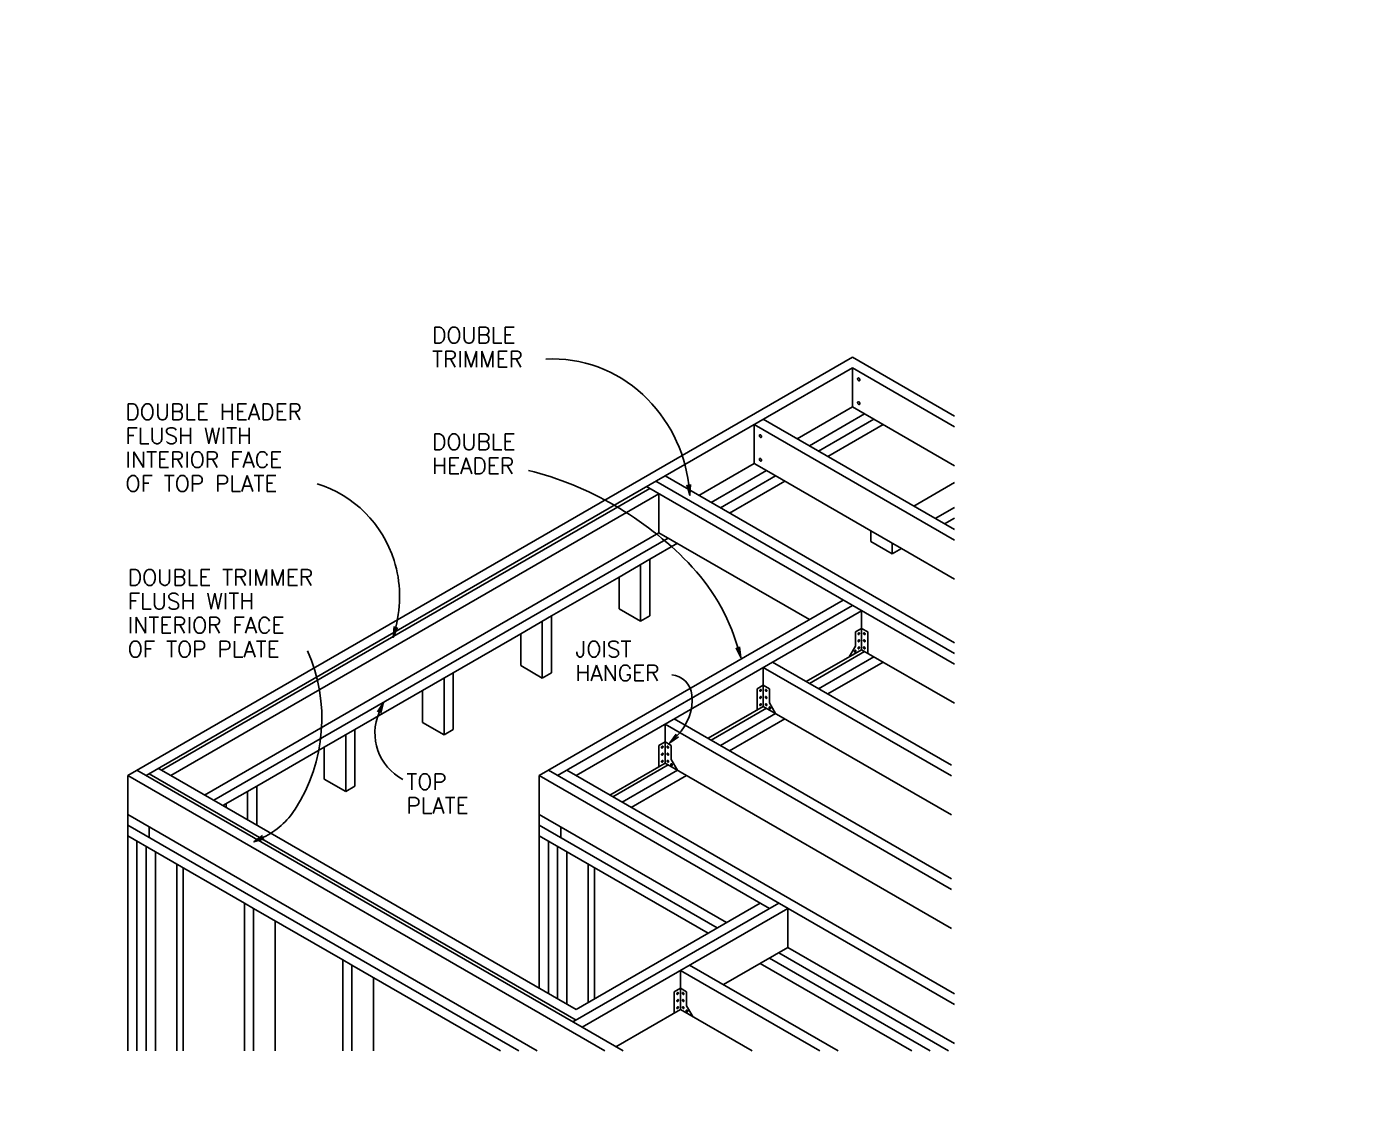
# Model space of a CAD drawing. Header units: inches. Extents: x 26998 to 46838, y -509 to 4343.
# Drawn here: x 39555.6 to 39747, y 3573.9 to 3727.6 of the extents above; entities that cross this region are included whole.
import ezdxf
from ezdxf.enums import TextEntityAlignment as Align

# ---------------------------------------------------------------- set-up
doc = ezdxf.new("R2010")
doc.units = ezdxf.units.IN
doc.header["$LTSCALE"] = 0.5
doc.header["$MEASUREMENT"] = 0
for name, color, linetype in [('R-AGSFINE', 4, 'Continuous'), ('R-AGSMEDIUM', 2, 'Continuous'), ('R-AGSTEXT', 6, 'Continuous')]:
    doc.layers.add(name, color=color, linetype=linetype)
doc.styles.add('AGSROMANS', font='romans')

# ---------------------------------------------------------------- blocks, each defined once
blk = doc.blocks.new('AGSARROW')
for points in [[(-1, 0.17), (0, 0), (-1, -0.17)], [(0, 0), (-1, 0)]]:
    blk.add_lwpolyline(points)

msp = doc.modelspace()

# ---------------------------------------------------------------- linework, layer by layer
msp.add_lwpolyline([(38251.6540277, 4291.6919129, 0.5, 0.5, 0), (39746.7132624, 4291.6919129, 0, 0, 0), (39746.7132624, 3165.2426914, 0.5, 0.5, 0), (38251.6540277, 3165.2426914, 0.5, 0.5, 0)], format="xyseb")
at = {"layer": 'R-AGSFINE'}
for p, q in [((39673.3825878, 3673.4260666), (39673.3825878, 3678.9893166)), ((39667.250622, 3667.8628166), (39675.1345058, 3672.4145666)), ((39687.9388315, 3654.4012689), (39659.3668645, 3670.8973166)), ((39659.3668645, 3665.3340666), (39659.3668645, 3670.8973166)), ((39668.5646869, 3667.1041916), (39676.4484443, 3671.6559416)), ((39653.2350251, 3659.7708166), (39661.1188074, 3664.322581)), ((39661.1188074, 3664.322581), (39659.3668645, 3665.3340666)), ((39572.6445212, 3620.828193), (39646.6650611, 3663.5639523)), ((39687.9388315, 3638.2172689), (39645.3511412, 3662.8053166)), ((39654.5489636, 3659.0121916), (39662.432721, 3663.5639416)), ((39574.8342923, 3621.5869445), (39644.4751822, 3661.7938166)), ((39645.7891207, 3655.4719416), (39645.7891207, 3661.0351916)), ((39685.2084137, 3657.4949416), (39687.9388315, 3659.0713644)), ((39580.9661317, 3618.0468209), (39645.7891207, 3655.4719416)), ((39680.3905127, 3653.1960666), (39676.0105913, 3655.7247978)), ((39582.2801967, 3617.2881959), (39647.1030592, 3654.7133166)), ((39679.0765742, 3652.4374416), (39679.0765742, 3653.9546916)), ((39640.0952608, 3649.1504459), (39644.4751822, 3651.6790695)), ((39643.1612437, 3650.9205709), (39643.1612437, 3642.8284445)), ((39626.0795375, 3641.0584459), (39630.4594589, 3643.5870695)), ((39631.3352915, 3620.8283195), (39673.3825878, 3645.1040666)), ((39674.6966528, 3638.7821916), (39674.6966528, 3644.3454416)), ((39629.1455204, 3642.8285709), (39629.1455204, 3634.7364445)), ((39673.8206938, 3641.3109416), (39674.6966528, 3641.8166916)), ((39675.5726118, 3641.3109416), (39674.6966528, 3641.8166916)), ((39673.8206938, 3639.2879416), (39673.8206938, 3641.3109416)), ((39675.5726118, 3638.2764416), (39675.5726118, 3641.3109416)), ((39666.8127689, 3634.230568), (39674.6966528, 3638.7821916)), ((39667.2507484, 3633.977693), (39675.1346323, 3638.5293166)), ((39668.5646869, 3633.219068), (39676.4485708, 3637.7706916)), ((39673.8214524, 3639.2879416), (39672.9454934, 3637.7706916)), ((39660.6809295, 3630.690318), (39660.6809295, 3636.253568)), ((39687.500852, 3620.7690203), (39660.6809295, 3636.253568)), ((39612.0636877, 3632.9664459), (39616.4436092, 3635.4949667)), ((39615.1296707, 3634.7365709), (39615.1296707, 3626.6444445)), ((39659.8049705, 3633.219068), (39660.6809295, 3633.724818)), ((39661.5568885, 3633.219068), (39660.6809295, 3633.724818)), ((39659.8049705, 3630.184568), (39659.8049705, 3633.219068)), ((39661.5568885, 3631.196068), (39661.5568885, 3633.219068)), ((39652.7970456, 3626.138568), (39660.6809295, 3630.690318)), ((39653.2350251, 3625.885693), (39661.118909, 3630.437443)), ((39661.5568885, 3631.196068), (39662.4328475, 3629.678818)), ((39646.6652062, 3622.598318), (39646.6652062, 3628.161568)), ((39687.500852, 3604.5850203), (39646.6652062, 3628.161568)), ((39654.5489636, 3625.127068), (39662.4328475, 3629.678818)), ((39598.0479644, 3624.8743929), (39602.4278858, 3627.4030695)), ((39601.1139473, 3626.6445709), (39601.1139473, 3618.5524445)), ((39645.7892472, 3625.127068), (39646.6652062, 3625.632818)), ((39645.7892472, 3622.092568), (39645.7892472, 3625.127068)), ((39647.5411652, 3625.127068), (39646.6652062, 3625.632818)), ((39647.5411652, 3623.104068), (39647.5411652, 3625.127068)), ((39638.7811958, 3618.046568), (39646.6652062, 3622.5984445)), ((39639.2191753, 3617.793693), (39647.1031857, 3622.3455695)), ((39647.5411652, 3623.104068), (39648.4171242, 3621.586818)), ((39638.063663, 3581.5411537), (39570.0165178, 3620.828193)), ((39634.8392929, 3584.920092), (39571.3305827, 3621.586818)), ((39633.963042, 3585.9316959), (39573.0826272, 3621.081068)), ((39576.1482746, 3620.8283448), (39574.3965285, 3621.8397145)), ((39687.9388315, 3588.1481453), (39630.021353, 3621.5869445)), ((39640.5331138, 3617.035068), (39648.4171242, 3621.5869445)), ((39588.4121625, 3619.3111959), (39583.5941142, 3616.5294931)), ((39587.098224, 3618.5525709), (39587.098224, 3614.5064445)), ((39628.4278612, 3581.5411537), (39570.0165178, 3615.264943)), ((39625.7999842, 3581.5411537), (39570.0165178, 3613.747693)), ((39573.0825007, 3611.977568), (39573.0825007, 3613.494818)), ((39654.1108577, 3599.0810695), (39628.7074145, 3613.7478195)), ((39631.7733974, 3613.4949445), (39631.7733974, 3611.9776945)), ((39573.9583333, 3609.9546317), (39570.0165178, 3612.230443)), ((39571.3304563, 3611.471818), (39571.3304563, 3581.5411537)), ((39630.021353, 3611.4719445), (39630.021353, 3589.7246945)), ((39573.9583333, 3609.9546317), (39573.9583333, 3581.5411537)), ((39632.64923, 3609.9546945), (39632.64923, 3588.2074445)), ((39577.0243162, 3608.184443), (39577.0243162, 3581.5411537)), ((39635.7152129, 3608.1845695), (39635.7152129, 3588.4604459)), ((39586.6601181, 3602.6212429), (39587.9740566, 3601.8626392)), ((39587.9740566, 3601.8626392), (39587.9740566, 3581.5411537)), ((39633.5250625, 3585.6788209), (39662.8707005, 3602.6213195)), ((39664.1847655, 3596.299318), (39664.1847655, 3601.862568)), ((39687.118505, 3581.5411537), (39662.8707005, 3595.540693)), ((39600.6758414, 3594.5292504), (39601.9897799, 3593.7706466)), ((39601.9897799, 3593.7706466), (39601.9897799, 3581.5411537)), ((39684.4907544, 3581.5411537), (39661.556762, 3594.782068)), ((39648.8551037, 3587.4488195), (39648.8551037, 3593.0120695)), ((39647.9791447, 3589.9775695), (39648.8551037, 3590.4833195)), ((39647.9791447, 3586.9430695), (39647.9791447, 3589.9775695)), ((39649.7310627, 3589.9775695), (39648.8551037, 3590.4833195)), ((39649.7310627, 3587.9545695), (39649.7310627, 3589.9775695)), ((39649.7310627, 3587.9545695), (39650.6070217, 3586.4373195))]:
    msp.add_line(p, q, dxfattribs=at)
for points in [[(39674.3996216, 3677.158539, -0.1457014781), (39674.34947, 3677.1465722, -0.1071664115), (39674.2825298, 3677.1650014, -0.0772089338), (39674.2233798, 3677.2087003, -0.0642890268), (39674.1698863, 3677.2787762, -0.0642890268), (39674.1359455, 3677.360141, -0.0772089338), (39674.1276761, 3677.4332158, -0.1071664115), (39674.1451861, 3677.5004022, -0.1457014781), (39674.1806255, 3677.5378515, -0.1457014781), (39674.2307772, 3677.5498183, -0.1071664115), (39674.2977173, 3677.5313891, -0.0772089338), (39674.3568673, 3677.4876902, -0.0642890268), (39674.4103608, 3677.4176142, -0.0642890268), (39674.4443016, 3677.3362495, -0.0772089338), (39674.452571, 3677.2631747, -0.1071664115), (39674.435061, 3677.1959882, -0.1457014781)], [(39674.3996216, 3673.7778803, -0.1457014781), (39674.34947, 3673.7659135, -0.1071664115), (39674.2825298, 3673.7843427, -0.0772089338), (39674.2233798, 3673.8280416, -0.0642890268), (39674.1698863, 3673.8981175, -0.0642890268), (39674.1359455, 3673.9794823, -0.0772089338), (39674.1276761, 3674.0525571, -0.1071664115), (39674.1451861, 3674.1197435, -0.1457014781), (39674.1806255, 3674.1571928, -0.1457014781), (39674.2307772, 3674.1691596, -0.1071664115), (39674.2977173, 3674.1507304, -0.0772089338), (39674.3568673, 3674.1070315, -0.0642890268), (39674.4103608, 3674.0369555, -0.0642890268), (39674.4443016, 3673.9555908, -0.0772089338), (39674.452571, 3673.882516, -0.1071664115), (39674.435061, 3673.8153295, -0.1457014781)], [(39660.3838983, 3669.066539, -0.1457014781), (39660.3337466, 3669.0545722, -0.1071664115), (39660.2668065, 3669.0730014, -0.0772089338), (39660.2076565, 3669.1167003, -0.0642890268), (39660.154163, 3669.1867762, -0.0642890268), (39660.1202222, 3669.268141, -0.0772089338), (39660.1119528, 3669.3412158, -0.1071664115), (39660.1294628, 3669.4084022, -0.1457014781), (39660.1649022, 3669.4458515, -0.1457014781), (39660.2150538, 3669.4578183, -0.1071664115), (39660.281994, 3669.4393891, -0.0772089338), (39660.341144, 3669.3956902, -0.0642890268), (39660.3946375, 3669.3256142, -0.0642890268), (39660.4285783, 3669.2442495, -0.0772089338), (39660.4368477, 3669.1711747, -0.1071664115), (39660.4193377, 3669.1039882, -0.1457014781)], [(39660.3838983, 3665.6858803, -0.1457014781), (39660.3337466, 3665.6739135, -0.1071664115), (39660.2668065, 3665.6923427, -0.0772089338), (39660.2076565, 3665.7360416, -0.0642890268), (39660.154163, 3665.8061175, -0.0642890268), (39660.1202222, 3665.8874823, -0.0772089338), (39660.1119528, 3665.9605571, -0.1071664115), (39660.1294628, 3666.0277435, -0.1457014781), (39660.1649022, 3666.0651928, -0.1457014781), (39660.2150538, 3666.0771596, -0.1071664115), (39660.281994, 3666.0587304, -0.0772089338), (39660.341144, 3666.0150315, -0.0642890268), (39660.3946375, 3665.9449555, -0.0642890268), (39660.4285783, 3665.8635908, -0.0772089338), (39660.4368477, 3665.790516, -0.1071664115), (39660.4193377, 3665.7233295, -0.1457014781)], [(39674.2284947, 3640.9396985, 0.1457014781), (39674.2619292, 3640.9317206, 0.1071664115), (39674.3065559, 3640.9440067, 0.0772089338), (39674.3459893, 3640.9731394, 0.0642890268), (39674.3816516, 3641.0198566, 0.0642890268), (39674.4042788, 3641.0740998, 0.0772089338), (39674.4097917, 3641.1228164, 0.1071664115), (39674.3981184, 3641.1676073, 0.1457014781), (39674.3744922, 3641.1925735, 0.1457014781), (39674.3410577, 3641.2005513, 0.1071664115), (39674.296431, 3641.1882652, 0.0772089338), (39674.2569976, 3641.1591326, 0.0642890268), (39674.2213353, 3641.1124153, 0.0642890268), (39674.1987081, 3641.0581722, 0.0772089338), (39674.1931952, 3641.0094556, 0.1071664115), (39674.2048685, 3640.9646646, 0.1457014781)], [(39674.2284947, 3639.9281985, 0.1457014781), (39674.2619292, 3639.9202206, 0.1071664115), (39674.3065559, 3639.9325067, 0.0772089338), (39674.3459893, 3639.9616394, 0.0642890268), (39674.3816516, 3640.0083566, 0.0642890268), (39674.4042788, 3640.0625998, 0.0772089338), (39674.4097917, 3640.1113164, 0.1071664115), (39674.3981184, 3640.1561073, 0.1457014781), (39674.3744922, 3640.1810735, 0.1457014781), (39674.3410577, 3640.1890513, 0.1071664115), (39674.296431, 3640.1767652, 0.0772089338), (39674.2569976, 3640.1476326, 0.0642890268), (39674.2213353, 3640.1009153, 0.0642890268), (39674.1987081, 3640.0466722, 0.0772089338), (39674.1931952, 3639.9979556, 0.1071664115), (39674.2048685, 3639.9531646, 0.1457014781)], [(39675.1646844, 3640.9396985, -0.1457014781), (39675.1312499, 3640.9317206, -0.1071664115), (39675.0866232, 3640.9440067, -0.0772089338), (39675.0471899, 3640.9731394, -0.0642890268), (39675.0115275, 3641.0198566, -0.0642890268), (39674.9889003, 3641.0740998, -0.0772089338), (39674.9833874, 3641.1228164, -0.1071664115), (39674.9950607, 3641.1676073, -0.1457014781), (39675.0186869, 3641.1925735, -0.1457014781), (39675.0521214, 3641.2005513, -0.1071664115), (39675.0967482, 3641.1882652, -0.0772089338), (39675.1361815, 3641.1591326, -0.0642890268), (39675.1718438, 3641.1124153, -0.0642890268), (39675.194471, 3641.0581722, -0.0772089338), (39675.1999839, 3641.0094556, -0.1071664115), (39675.1883107, 3640.9646646, -0.1457014781)], [(39675.1646844, 3639.9281985, -0.1457014781), (39675.1312499, 3639.9202206, -0.1071664115), (39675.0866232, 3639.9325067, -0.0772089338), (39675.0471899, 3639.9616394, -0.0642890268), (39675.0115275, 3640.0083566, -0.0642890268), (39674.9889003, 3640.0625998, -0.0772089338), (39674.9833874, 3640.1113164, -0.1071664115), (39674.9950607, 3640.1561073, -0.1457014781), (39675.0186869, 3640.1810735, -0.1457014781), (39675.0521214, 3640.1890513, -0.1071664115), (39675.0967482, 3640.1767652, -0.0772089338), (39675.1361815, 3640.1476326, -0.0642890268), (39675.1718438, 3640.1009153, -0.0642890268), (39675.194471, 3640.0466722, -0.0772089338), (39675.1999839, 3639.9979556, -0.1071664115), (39675.1883107, 3639.9531646, -0.1457014781)], [(39673.6971712, 3638.441735, 0.1457014781), (39673.7306057, 3638.4337572, 0.1071664115), (39673.7752324, 3638.4460433, 0.0772089338), (39673.8146657, 3638.4751759, 0.0642890268), (39673.8503281, 3638.5218932, 0.0642890268), (39673.8729553, 3638.5761364, 0.0772089338), (39673.8784682, 3638.6248529, 0.1071664115), (39673.8667949, 3638.6696439, 0.1457014781), (39673.8431686, 3638.69461, 0.1457014781), (39673.8097342, 3638.7025879, 0.1071664115), (39673.7651074, 3638.6903018, 0.0772089338), (39673.7256741, 3638.6611692, 0.0642890268), (39673.6900118, 3638.6144519, 0.0642890268), (39673.6673846, 3638.5602087, 0.0772089338), (39673.6618717, 3638.5114922, 0.1071664115), (39673.6735449, 3638.4667012, 0.1457014781)], [(39674.2284947, 3638.9166985, 0.1457014781), (39674.2619292, 3638.9087206, 0.1071664115), (39674.3065559, 3638.9210067, 0.0772089338), (39674.3459893, 3638.9501394, 0.0642890268), (39674.3816516, 3638.9968566, 0.0642890268), (39674.4042788, 3639.0510998, 0.0772089338), (39674.4097917, 3639.0998164, 0.1071664115), (39674.3981184, 3639.1446073, 0.1457014781), (39674.3744922, 3639.1695735, 0.1457014781), (39674.3410577, 3639.1775513, 0.1071664115), (39674.296431, 3639.1652652, 0.0772089338), (39674.2569976, 3639.1361326, 0.0642890268), (39674.2213353, 3639.0894153, 0.0642890268), (39674.1987081, 3639.0351722, 0.0772089338), (39674.1931952, 3638.9864556, 0.1071664115), (39674.2048685, 3638.9416646, 0.1457014781)], [(39675.1646844, 3638.9166985, -0.1457014781), (39675.1312499, 3638.9087206, -0.1071664115), (39675.0866232, 3638.9210067, -0.0772089338), (39675.0471899, 3638.9501394, -0.0642890268), (39675.0115275, 3638.9968566, -0.0642890268), (39674.9889003, 3639.0510998, -0.0772089338), (39674.9833874, 3639.0998164, -0.1071664115), (39674.9950607, 3639.1446073, -0.1457014781), (39675.0186869, 3639.1695735, -0.1457014781), (39675.0521214, 3639.1775513, -0.1071664115), (39675.0967482, 3639.1652652, -0.0772089338), (39675.1361815, 3639.1361326, -0.0642890268), (39675.1718438, 3639.0894153, -0.0642890268), (39675.194471, 3639.0351722, -0.0772089338), (39675.1999839, 3638.9864556, -0.1071664115), (39675.1883107, 3638.9416646, -0.1457014781)], [(39660.2127714, 3632.8478249, 0.1457014781), (39660.2462059, 3632.8398471, 0.1071664115), (39660.2908326, 3632.8521332, 0.0772089338), (39660.3302659, 3632.8812658, 0.0642890268), (39660.3659283, 3632.9279831, 0.0642890268), (39660.3885555, 3632.9822262, 0.0772089338), (39660.3940684, 3633.0309428, 0.1071664115), (39660.3823951, 3633.0757338, 0.1457014781), (39660.3587689, 3633.1006999, 0.1457014781), (39660.3253344, 3633.1086778, 0.1071664115), (39660.2807077, 3633.0963917, 0.0772089338), (39660.2412743, 3633.067259, 0.0642890268), (39660.205612, 3633.0205418, 0.0642890268), (39660.1829848, 3632.9662986, 0.0772089338), (39660.1774719, 3632.917582, 0.1071664115), (39660.1891452, 3632.8727911, 0.1457014781)], [(39660.2127714, 3631.8363249, 0.1457014781), (39660.2462059, 3631.8283471, 0.1071664115), (39660.2908326, 3631.8406332, 0.0772089338), (39660.3302659, 3631.8697658, 0.0642890268), (39660.3659283, 3631.9164831, 0.0642890268), (39660.3885555, 3631.9707262, 0.0772089338), (39660.3940684, 3632.0194428, 0.1071664115), (39660.3823951, 3632.0642338, 0.1457014781), (39660.3587689, 3632.0891999, 0.1457014781), (39660.3253344, 3632.0971778, 0.1071664115), (39660.2807077, 3632.0848917, 0.0772089338), (39660.2412743, 3632.055759, 0.0642890268), (39660.205612, 3632.0090418, 0.0642890268), (39660.1829848, 3631.9547986, 0.0772089338), (39660.1774719, 3631.906082, 0.1071664115), (39660.1891452, 3631.8612911, 0.1457014781)], [(39661.1489611, 3632.8478249, -0.1457014781), (39661.1155266, 3632.8398471, -0.1071664115), (39661.0708999, 3632.8521332, -0.0772089338), (39661.0314665, 3632.8812658, -0.0642890268), (39660.9958042, 3632.9279831, -0.0642890268), (39660.973177, 3632.9822262, -0.0772089338), (39660.9676641, 3633.0309428, -0.1071664115), (39660.9793374, 3633.0757338, -0.1457014781), (39661.0029636, 3633.1006999, -0.1457014781), (39661.0363981, 3633.1086778, -0.1071664115), (39661.0810248, 3633.0963917, -0.0772089338), (39661.1204582, 3633.067259, -0.0642890268), (39661.1561205, 3633.0205418, -0.0642890268), (39661.1787477, 3632.9662986, -0.0772089338), (39661.1842606, 3632.917582, -0.1071664115), (39661.1725873, 3632.8727911, -0.1457014781)], [(39661.1489611, 3631.8363249, -0.1457014781), (39661.1155266, 3631.8283471, -0.1071664115), (39661.0708999, 3631.8406332, -0.0772089338), (39661.0314665, 3631.8697658, -0.0642890268), (39660.9958042, 3631.9164831, -0.0642890268), (39660.973177, 3631.9707262, -0.0772089338), (39660.9676641, 3632.0194428, -0.1071664115), (39660.9793374, 3632.0642338, -0.1457014781), (39661.0029636, 3632.0891999, -0.1457014781), (39661.0363981, 3632.0971778, -0.1071664115), (39661.0810248, 3632.0848917, -0.0772089338), (39661.1204582, 3632.055759, -0.0642890268), (39661.1561205, 3632.0090418, -0.0642890268), (39661.1787477, 3631.9547986, -0.0772089338), (39661.1842606, 3631.906082, -0.1071664115), (39661.1725873, 3631.8612911, -0.1457014781)], [(39660.2127714, 3630.8248249, 0.1457014781), (39660.2462059, 3630.8168471, 0.1071664115), (39660.2908326, 3630.8291332, 0.0772089338), (39660.3302659, 3630.8582658, 0.0642890268), (39660.3659283, 3630.9049831, 0.0642890268), (39660.3885555, 3630.9592262, 0.0772089338), (39660.3940684, 3631.0079428, 0.1071664115), (39660.3823951, 3631.0527338, 0.1457014781), (39660.3587689, 3631.0776999, 0.1457014781), (39660.3253344, 3631.0856778, 0.1071664115), (39660.2807077, 3631.0733917, 0.0772089338), (39660.2412743, 3631.044259, 0.0642890268), (39660.205612, 3630.9975418, 0.0642890268), (39660.1829848, 3630.9432986, 0.0772089338), (39660.1774719, 3630.894582, 0.1071664115), (39660.1891452, 3630.8497911, 0.1457014781)], [(39661.1489611, 3630.8248249, -0.1457014781), (39661.1155266, 3630.8168471, -0.1071664115), (39661.0708999, 3630.8291332, -0.0772089338), (39661.0314665, 3630.8582658, -0.0642890268), (39660.9958042, 3630.9049831, -0.0642890268), (39660.973177, 3630.9592262, -0.0772089338), (39660.9676641, 3631.0079428, -0.1071664115), (39660.9793374, 3631.0527338, -0.1457014781), (39661.0029636, 3631.0776999, -0.1457014781), (39661.0363981, 3631.0856778, -0.1071664115), (39661.0810248, 3631.0733917, -0.0772089338), (39661.1204582, 3631.044259, -0.0642890268), (39661.1561205, 3630.9975418, -0.0642890268), (39661.1787477, 3630.9432986, -0.0772089338), (39661.1842606, 3630.894582, -0.1071664115), (39661.1725873, 3630.8497911, -0.1457014781)], [(39661.680411, 3630.3498615, -0.1457014781), (39661.6469766, 3630.3418836, -0.1071664115), (39661.6023498, 3630.3541697, -0.0772089338), (39661.5629165, 3630.3833024, -0.0642890268), (39661.5272542, 3630.4300196, -0.0642890268), (39661.504627, 3630.4842628, -0.0772089338), (39661.499114, 3630.5329794, -0.1071664115), (39661.5107873, 3630.5777703, -0.1457014781), (39661.5344136, 3630.6027365, -0.1457014781), (39661.5678481, 3630.6107143, -0.1071664115), (39661.6124748, 3630.5984282, -0.0772089338), (39661.6519081, 3630.5692956, -0.0642890268), (39661.6875705, 3630.5225783, -0.0642890268), (39661.7101977, 3630.4683352, -0.0772089338), (39661.7157106, 3630.4196186, -0.1071664115), (39661.7040373, 3630.3748276, -0.1457014781)], [(39646.1970481, 3624.7558249, 0.1457014781), (39646.2304826, 3624.7478471, 0.1071664115), (39646.2751093, 3624.7601332, 0.0772089338), (39646.3145426, 3624.7892658, 0.0642890268), (39646.350205, 3624.8359831, 0.0642890268), (39646.3728322, 3624.8902262, 0.0772089338), (39646.3783451, 3624.9389428, 0.1071664115), (39646.3666718, 3624.9837338, 0.1457014781), (39646.3430455, 3625.0086999, 0.1457014781), (39646.3096111, 3625.0166778, 0.1071664115), (39646.2649843, 3625.0043917, 0.0772089338), (39646.225551, 3624.975259, 0.0642890268), (39646.1898887, 3624.9285418, 0.0642890268), (39646.1672615, 3624.8742986, 0.0772089338), (39646.1617486, 3624.825582, 0.1071664115), (39646.1734218, 3624.7807911, 0.1457014781)], [(39647.1332378, 3624.7558249, -0.1457014781), (39647.0998033, 3624.7478471, -0.1071664115), (39647.0551766, 3624.7601332, -0.0772089338), (39647.0157432, 3624.7892658, -0.0642890268), (39646.9800809, 3624.8359831, -0.0642890268), (39646.9574537, 3624.8902262, -0.0772089338), (39646.9519408, 3624.9389428, -0.1071664115), (39646.9636141, 3624.9837338, -0.1457014781), (39646.9872403, 3625.0086999, -0.1457014781), (39647.0206748, 3625.0166778, -0.1071664115), (39647.0653015, 3625.0043917, -0.0772089338), (39647.1047349, 3624.975259, -0.0642890268), (39647.1403972, 3624.9285418, -0.0642890268), (39647.1630244, 3624.8742986, -0.0772089338), (39647.1685373, 3624.825582, -0.1071664115), (39647.156864, 3624.7807911, -0.1457014781)], [(39646.1970481, 3623.7443249, 0.1457014781), (39646.2304826, 3623.7363471, 0.1071664115), (39646.2751093, 3623.7486332, 0.0772089338), (39646.3145426, 3623.7777658, 0.0642890268), (39646.350205, 3623.8244831, 0.0642890268), (39646.3728322, 3623.8787262, 0.0772089338), (39646.3783451, 3623.9274428, 0.1071664115), (39646.3666718, 3623.9722338, 0.1457014781), (39646.3430455, 3623.9971999, 0.1457014781), (39646.3096111, 3624.0051778, 0.1071664115), (39646.2649843, 3623.9928917, 0.0772089338), (39646.225551, 3623.963759, 0.0642890268), (39646.1898887, 3623.9170418, 0.0642890268), (39646.1672615, 3623.8627986, 0.0772089338), (39646.1617486, 3623.814082, 0.1071664115), (39646.1734218, 3623.7692911, 0.1457014781)], [(39646.1970481, 3622.7328249, 0.1457014781), (39646.2304826, 3622.7248471, 0.1071664115), (39646.2751093, 3622.7371332, 0.0772089338), (39646.3145426, 3622.7662658, 0.0642890268), (39646.350205, 3622.8129831, 0.0642890268), (39646.3728322, 3622.8672262, 0.0772089338), (39646.3783451, 3622.9159428, 0.1071664115), (39646.3666718, 3622.9607338, 0.1457014781), (39646.3430455, 3622.9856999, 0.1457014781), (39646.3096111, 3622.9936778, 0.1071664115), (39646.2649843, 3622.9813917, 0.0772089338), (39646.225551, 3622.952259, 0.0642890268), (39646.1898887, 3622.9055418, 0.0642890268), (39646.1672615, 3622.8512986, 0.0772089338), (39646.1617486, 3622.802582, 0.1071664115), (39646.1734218, 3622.7577911, 0.1457014781)], [(39647.1332378, 3623.7443249, -0.1457014781), (39647.0998033, 3623.7363471, -0.1071664115), (39647.0551766, 3623.7486332, -0.0772089338), (39647.0157432, 3623.7777658, -0.0642890268), (39646.9800809, 3623.8244831, -0.0642890268), (39646.9574537, 3623.8787262, -0.0772089338), (39646.9519408, 3623.9274428, -0.1071664115), (39646.9636141, 3623.9722338, -0.1457014781), (39646.9872403, 3623.9971999, -0.1457014781), (39647.0206748, 3624.0051778, -0.1071664115), (39647.0653015, 3623.9928917, -0.0772089338), (39647.1047349, 3623.963759, -0.0642890268), (39647.1403972, 3623.9170418, -0.0642890268), (39647.1630244, 3623.8627986, -0.0772089338), (39647.1685373, 3623.814082, -0.1071664115), (39647.156864, 3623.7692911, -0.1457014781)], [(39647.1332378, 3622.7328249, -0.1457014781), (39647.0998033, 3622.7248471, -0.1071664115), (39647.0551766, 3622.7371332, -0.0772089338), (39647.0157432, 3622.7662658, -0.0642890268), (39646.9800809, 3622.8129831, -0.0642890268), (39646.9574537, 3622.8672262, -0.0772089338), (39646.9519408, 3622.9159428, -0.1071664115), (39646.9636141, 3622.9607338, -0.1457014781), (39646.9872403, 3622.9856999, -0.1457014781), (39647.0206748, 3622.9936778, -0.1071664115), (39647.0653015, 3622.9813917, -0.0772089338), (39647.1047349, 3622.952259, -0.0642890268), (39647.1403972, 3622.9055418, -0.0642890268), (39647.1630244, 3622.8512986, -0.0772089338), (39647.1685373, 3622.802582, -0.1071664115), (39647.156864, 3622.7577911, -0.1457014781)], [(39647.6646877, 3622.2578615, -0.1457014781), (39647.6312533, 3622.2498836, -0.1071664115), (39647.5866265, 3622.2621697, -0.0772089338), (39647.5471932, 3622.2913024, -0.0642890268), (39647.5115308, 3622.3380196, -0.0642890268), (39647.4889037, 3622.3922628, -0.0772089338), (39647.4833907, 3622.4409794, -0.1071664115), (39647.495064, 3622.4857703, -0.1457014781), (39647.5186903, 3622.5107365, -0.1457014781), (39647.5521247, 3622.5187143, -0.1071664115), (39647.5967515, 3622.5064282, -0.0772089338), (39647.6361848, 3622.4772956, -0.0642890268), (39647.6718472, 3622.4305783, -0.0642890268), (39647.6944744, 3622.3763352, -0.0772089338), (39647.6999873, 3622.3276186, -0.1071664115), (39647.688314, 3622.2828276, -0.1457014781)], [(39648.3869456, 3589.6063264, 0.1457014781), (39648.4203801, 3589.5983485, 0.1071664115), (39648.4650068, 3589.6106346, 0.0772089338), (39648.5044401, 3589.6397672, 0.0642890268), (39648.5401025, 3589.6864845, 0.0642890268), (39648.5627297, 3589.7407277, 0.0772089338), (39648.5682426, 3589.7894442, 0.1071664115), (39648.5565693, 3589.8342352, 0.1457014781), (39648.532943, 3589.8592014, 0.1457014781), (39648.4995086, 3589.8671792, 0.1071664115), (39648.4548818, 3589.8548931, 0.0772089338), (39648.4154485, 3589.8257605, 0.0642890268), (39648.3797862, 3589.7790432, 0.0642890268), (39648.357159, 3589.7248, 0.0772089338), (39648.3516461, 3589.6760835, 0.1071664115), (39648.3633193, 3589.6312925, 0.1457014781)], [(39649.3231353, 3589.6063264, -0.1457014781), (39649.2897008, 3589.5983485, -0.1071664115), (39649.2450741, 3589.6106346, -0.0772089338), (39649.2056407, 3589.6397672, -0.0642890268), (39649.1699784, 3589.6864845, -0.0642890268), (39649.1473512, 3589.7407277, -0.0772089338), (39649.1418383, 3589.7894442, -0.1071664115), (39649.1535116, 3589.8342352, -0.1457014781), (39649.1771378, 3589.8592014, -0.1457014781), (39649.2105723, 3589.8671792, -0.1071664115), (39649.255199, 3589.8548931, -0.0772089338), (39649.2946324, 3589.8257605, -0.0642890268), (39649.3302947, 3589.7790432, -0.0642890268), (39649.3529219, 3589.7248, -0.0772089338), (39649.3584348, 3589.6760835, -0.1071664115), (39649.3467615, 3589.6312925, -0.1457014781)], [(39648.3869456, 3588.5948264, 0.1457014781), (39648.4203801, 3588.5868485, 0.1071664115), (39648.4650068, 3588.5991346, 0.0772089338), (39648.5044401, 3588.6282672, 0.0642890268), (39648.5401025, 3588.6749845, 0.0642890268), (39648.5627297, 3588.7292277, 0.0772089338), (39648.5682426, 3588.7779442, 0.1071664115), (39648.5565693, 3588.8227352, 0.1457014781), (39648.532943, 3588.8477014, 0.1457014781), (39648.4995086, 3588.8556792, 0.1071664115), (39648.4548818, 3588.8433931, 0.0772089338), (39648.4154485, 3588.8142605, 0.0642890268), (39648.3797862, 3588.7675432, 0.0642890268), (39648.357159, 3588.7133, 0.0772089338), (39648.3516461, 3588.6645835, 0.1071664115), (39648.3633193, 3588.6197925, 0.1457014781)], [(39648.3869456, 3587.5833264, 0.1457014781), (39648.4203801, 3587.5753485, 0.1071664115), (39648.4650068, 3587.5876346, 0.0772089338), (39648.5044401, 3587.6167672, 0.0642890268), (39648.5401025, 3587.6634845, 0.0642890268), (39648.5627297, 3587.7177277, 0.0772089338), (39648.5682426, 3587.7664442, 0.1071664115), (39648.5565693, 3587.8112352, 0.1457014781), (39648.532943, 3587.8362014, 0.1457014781), (39648.4995086, 3587.8441792, 0.1071664115), (39648.4548818, 3587.8318931, 0.0772089338), (39648.4154485, 3587.8027605, 0.0642890268), (39648.3797862, 3587.7560432, 0.0642890268), (39648.357159, 3587.7018, 0.0772089338), (39648.3516461, 3587.6530835, 0.1071664115), (39648.3633193, 3587.6082925, 0.1457014781)], [(39649.3231353, 3588.5948264, -0.1457014781), (39649.2897008, 3588.5868485, -0.1071664115), (39649.2450741, 3588.5991346, -0.0772089338), (39649.2056407, 3588.6282672, -0.0642890268), (39649.1699784, 3588.6749845, -0.0642890268), (39649.1473512, 3588.7292277, -0.0772089338), (39649.1418383, 3588.7779442, -0.1071664115), (39649.1535116, 3588.8227352, -0.1457014781), (39649.1771378, 3588.8477014, -0.1457014781), (39649.2105723, 3588.8556792, -0.1071664115), (39649.255199, 3588.8433931, -0.0772089338), (39649.2946324, 3588.8142605, -0.0642890268), (39649.3302947, 3588.7675432, -0.0642890268), (39649.3529219, 3588.7133, -0.0772089338), (39649.3584348, 3588.6645835, -0.1071664115), (39649.3467615, 3588.6197925, -0.1457014781)], [(39649.3231353, 3587.5833264, -0.1457014781), (39649.2897008, 3587.5753485, -0.1071664115), (39649.2450741, 3587.5876346, -0.0772089338), (39649.2056407, 3587.6167672, -0.0642890268), (39649.1699784, 3587.6634845, -0.0642890268), (39649.1473512, 3587.7177277, -0.0772089338), (39649.1418383, 3587.7664442, -0.1071664115), (39649.1535116, 3587.8112352, -0.1457014781), (39649.1771378, 3587.8362014, -0.1457014781), (39649.2105723, 3587.8441792, -0.1071664115), (39649.255199, 3587.8318931, -0.0772089338), (39649.2946324, 3587.8027605, -0.0642890268), (39649.3302947, 3587.7560432, -0.0642890268), (39649.3529219, 3587.7018, -0.0772089338), (39649.3584348, 3587.6530835, -0.1071664115), (39649.3467615, 3587.6082925, -0.1457014781)], [(39649.8545852, 3587.1083629, -0.1457014781), (39649.8211508, 3587.1003851, -0.1071664115), (39649.776524, 3587.1126712, -0.0772089338), (39649.7370907, 3587.1418038, -0.0642890268), (39649.7014283, 3587.1885211, -0.0642890268), (39649.6788012, 3587.2427642, -0.0772089338), (39649.6732882, 3587.2914808, -0.1071664115), (39649.6849615, 3587.3362718, -0.1457014781), (39649.7085878, 3587.3612379, -0.1457014781), (39649.7420222, 3587.3692158, -0.1071664115), (39649.786649, 3587.3569297, -0.0772089338), (39649.8260823, 3587.327797, -0.0642890268), (39649.8617447, 3587.2810798, -0.0642890268), (39649.8843719, 3587.2268366, -0.0772089338), (39649.8898848, 3587.17812, -0.1071664115), (39649.8782115, 3587.1333291, -0.1457014781)]]:
    msp.add_lwpolyline(points, format="xyb", close=True, dxfattribs=at)
at = {"layer": 'R-AGSMEDIUM'}
for p, q in [((39570.0165178, 3620.828193), (39673.3825878, 3680.5065666)), ((39687.9388315, 3672.1025189), (39673.3825878, 3680.5065666)), ((39646.6650611, 3663.5639523), (39673.3825941, 3678.989313)), ((39687.9388315, 3670.5852689), (39673.3825941, 3678.989313)), ((39665.498704, 3668.8743166), (39673.3825878, 3673.4260666)), ((39687.9388315, 3665.0220189), (39673.3825878, 3673.4260666)), ((39687.9388315, 3655.9185189), (39660.680803, 3671.6559416)), ((39669.8786254, 3666.3455666), (39677.7625093, 3670.8973166)), ((39651.4829807, 3660.7823166), (39659.3668645, 3665.3340666)), ((39676.0105913, 3655.7247978), (39661.1188074, 3664.322581)), ((39687.9388315, 3639.7346453), (39646.6650611, 3663.5639523)), ((39655.8629021, 3658.2535666), (39663.746786, 3662.8053166)), ((39682.1424307, 3659.2650666), (39687.9388315, 3662.6116144)), ((39576.1482308, 3620.8283195), (39645.7891207, 3661.0351916)), ((39687.9388315, 3636.7001453), (39644.0372027, 3662.0466916)), ((39686.5224786, 3656.7363166), (39687.9388315, 3657.5541144)), ((39667.2507484, 3643.0810666), (39645.7891207, 3655.4719416)), ((39676.0105913, 3654.2075666), (39676.0105913, 3655.7248166)), ((39644.4751822, 3651.6790695), (39648.4169729, 3653.9547506)), ((39679.0765742, 3652.4374416), (39676.0105913, 3654.2075666)), ((39679.0765742, 3652.4374416), (39680.3905127, 3653.1960666)), ((39687.9388315, 3648.8380189), (39680.3904954, 3653.1960566)), ((39644.4751822, 3643.5870695), (39644.4751822, 3651.6790695)), ((39630.4594589, 3643.5870695), (39640.0952608, 3649.1504459)), ((39640.0952608, 3649.1504459), (39640.0952608, 3644.5985695)), ((39628.7074145, 3620.8283195), (39672.0686493, 3645.8626916)), ((39630.4594589, 3635.4950695), (39630.4594589, 3643.5870695)), ((39633.9631685, 3620.8283195), (39674.6966528, 3644.3454416)), ((39643.1612437, 3642.8284445), (39640.0952608, 3644.5985695)), ((39643.1612437, 3642.8284445), (39644.4751822, 3643.5870695)), ((39616.4436092, 3635.4949667), (39626.0795375, 3641.0582145)), ((39626.0795375, 3641.0584459), (39626.0795375, 3636.5065695)), ((39687.9388315, 3631.1368953), (39674.6966528, 3638.7821916)), ((39629.1455204, 3634.7364445), (39626.0795375, 3636.5065695)), ((39687.500852, 3622.2862703), (39661.994868, 3637.012193)), ((39669.8787518, 3632.460443), (39677.7626357, 3637.0120666)), ((39616.4436092, 3627.4030695), (39616.4436092, 3635.4950695)), ((39629.1455204, 3634.7364445), (39630.4594589, 3635.4950695)), ((39612.0636877, 3632.9664459), (39602.4278858, 3627.4030695)), ((39612.0636877, 3632.9664459), (39612.0636877, 3628.4145695)), ((39687.500852, 3615.2057703), (39660.6809295, 3630.690318)), ((39615.1296707, 3626.6444445), (39612.0636877, 3628.4145695)), ((39687.500852, 3606.1022703), (39647.9791447, 3628.920193)), ((39655.8630285, 3624.368443), (39663.7469124, 3628.920193)), ((39602.4278858, 3619.3110695), (39602.4278858, 3627.4030695)), ((39615.1296707, 3626.6444445), (39616.4436092, 3627.4030695)), ((39588.4121625, 3619.3111959), (39598.0479644, 3624.8743929)), ((39598.0479644, 3624.8744459), (39598.0479644, 3620.3225695)), ((39687.500852, 3599.0217703), (39646.6652062, 3622.598318)), ((39570.0165178, 3620.828193), (39570.0165178, 3581.5411537)), ((39633.9631685, 3587.4489459), (39576.1482746, 3620.8283448)), ((39601.1139473, 3618.5524445), (39598.0479644, 3620.3225695)), ((39661.5567529, 3601.862721), (39628.7074145, 3620.8283195)), ((39628.7074145, 3620.8283195), (39628.7074145, 3590.4833195)), ((39687.9388315, 3589.6653953), (39632.64923, 3621.5869445)), ((39641.8471788, 3616.276443), (39649.7311891, 3620.8283195)), ((39588.4121625, 3619.3111959), (39588.4121625, 3613.7478195)), ((39601.1139473, 3618.5524445), (39602.4278858, 3619.3110695)), ((39584.0322411, 3616.7824459), (39584.0322411, 3616.2765695)), ((39655.4247962, 3599.8396945), (39628.7074145, 3615.2650695)), ((39652.7969192, 3598.3224445), (39628.7074145, 3612.2305695)), ((39572.6443948, 3610.7132355), (39572.6443948, 3581.5411537)), ((39573.9583333, 3609.9546317), (39586.6601181, 3602.6212429)), ((39631.3352915, 3610.7133195), (39631.3352915, 3588.9660695)), ((39577.9002752, 3607.6787474), (39577.9002752, 3581.5411537)), ((39636.5911719, 3607.6788195), (39636.5911719, 3588.9661959)), ((39586.6601181, 3602.6212429), (39586.6601181, 3581.5411537)), ((39587.9740566, 3601.8626392), (39600.6758414, 3594.5292504)), ((39633.9631685, 3587.4489459), (39660.2428235, 3602.6213195)), ((39634.8392539, 3584.9200695), (39664.1847655, 3601.862568)), ((39591.0400395, 3600.0924907), (39591.0400395, 3581.5411537)), ((39654.9869431, 3590.9890695), (39664.1847655, 3596.299318)), ((39687.9388315, 3582.5848953), (39664.1847655, 3596.299318)), ((39600.6758414, 3594.5292504), (39600.6758414, 3581.5411537)), ((39600.6758414, 3594.5292504), (39600.6758414, 3581.5411537)), ((39601.9897799, 3593.7706466), (39623.1718543, 3581.5411537)), ((39671.351243, 3581.5411537), (39650.1690422, 3593.7706945)), ((39681.862751, 3581.5411537), (39660.2426971, 3594.023443)), ((39605.0557628, 3592.0004981), (39605.0557628, 3581.5411537)), ((39668.7232395, 3581.5411537), (39648.8551037, 3593.0120695)), ((39639.6570883, 3582.1384576), (39648.8551037, 3587.4488195)), ((39659.0874377, 3581.5411537), (39648.8551037, 3587.4488195)), ((39640.6916364, 3581.5411537), (39634.8392539, 3584.9200695))]:
    msp.add_line(p, q, dxfattribs=at)
at = {"layer": 'R-AGSTEXT'}
for points in [[(39650.0334398, 3662.3119435, 0.1768937543), (39643.4995021, 3675.1854856, 0.2027153917), (39629.6587478, 3680.2527136, 40.760765518)], [(39657.0446753, 3639.1148743, 0.1214026294), (39649.9402487, 3651.2188669, 0.1380439335), (39627.1920786, 3664.366269, -7.9680247391)], [(39608.2491856, 3642.0056642, 0.140024609), (39608.0068747, 3651.492771, 0.2457413106), (39597.0439007, 3662.4489395, 1.7287683132)], [(39589.3666525, 3612.0236787, 0.1384658289), (39593.8920461, 3616.0221753, 0.2517647271), (39595.6735293, 3638.6192729, -1.5326821397)], [(39648.4097336, 3626.5443954, 0.2237291632), (39650.488398, 3632.3194759, 0.359936832), (39647.610617, 3635.1954704, -0.9100757133)], [(39605.8941827, 3629.8325718, 0.3918216813), (39609.2402093, 3620.2676904, 0.2486448282)]]:
    msp.add_lwpolyline(points, format="xyb", dxfattribs=at)

# ---------------------------------------------------------------- block references
for p, xscale, yscale, zscale, rotation in [((39650.2143237, 3660.8055145), 1.517250000000001, 1.517250000000001, 1.517250000000001, 276.8469876373032), ((39607.8698373, 3640.5366024), 1.51725, 1.51725, 1.51725, 255.5210907654141), ((39657.4772932, 3637.6606084), 1.517249999999999, 1.517249999999999, 1.517249999999999, 286.566793047887), ((39606.4994658, 3631.2238589), 1.51725, 1.51725, 1.51725, 66.48842469852741), ((39647.3365427, 3625.4718708), 1.51725, 1.51725, 1.51725, 224.9822068759368), ((39587.9994481, 3611.3658038), 1.51725, 1.51725, 1.51725, 205.6960494895792)]:
    msp.add_blockref('AGSARROW', p, dxfattribs=dict(at, xscale=xscale, yscale=yscale, zscale=zscale, rotation=rotation))

# ---------------------------------------------------------------- texts
at = {"layer": 'R-AGSTEXT', "style": 'AGSROMANS'}
for s, p in [('DOUBLE', (39613.4260518, 3684.7930507)), ('TRIMMER', (39613.4260518, 3681.3792382)), ('DOUBLE HEADER', (39569.7021942, 3673.8546897)), ('FLUSH WITH', (39569.7021942, 3670.4408772)), ('DOUBLE', (39613.4260518, 3669.5626424)), ('INTERIOR FACE', (39569.7021942, 3667.0270647)), ('HEADER', (39613.4260518, 3666.1488299)), ('OF TOP PLATE', (39569.7021942, 3663.6132522)), ('DOUBLE TRIMMER', (39570.0260006, 3650.2362912)), ('FLUSH WITH', (39570.0260006, 3646.8224787)), ('INTERIOR FACE', (39570.0260006, 3643.4086662)), ('OF TOP PLATE', (39570.0260006, 3639.9948537)), ('JOIST', (39633.8723863, 3640.0044629)), ('HANGER', (39633.8723863, 3636.5906504)), ('TOP', (39609.7611344, 3621.085114)), ('PLATE', (39609.7611344, 3617.6713015))]:
    msp.add_text(s, height=2.275875, dxfattribs=at).set_placement(p, align=Align.TOP_LEFT)

doc.saveas('drawing.dxf')
